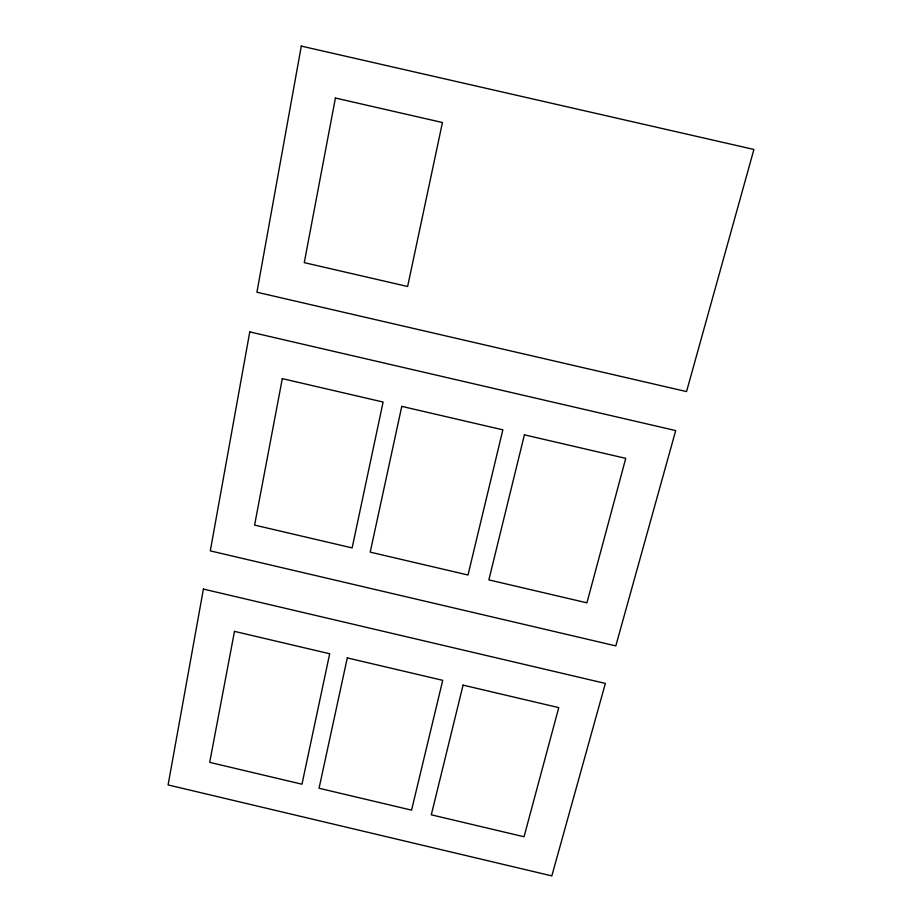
<?xml version="1.0" encoding="UTF-8"?>
<svg xmlns="http://www.w3.org/2000/svg" width="922" height="922" viewBox="0 0 922 922"><rect width="100%" height="100%" fill="white"/><g stroke="black" fill="none" stroke-linecap="round" stroke-linejoin="round"><path stroke-width="1.38" d="M203.405 589.077L168.092 784.933L551.817 875.9L605.362 683.433L203.405 589.077M249.77 331.897L210.297 550.883L615.804 645.896L675.699 430.586L249.77 331.897M301.298 46.1L256.927 292.228L686.544 391.585L753.908 149.456L301.298 46.1M234.488 631.374L209.697 762.367L301.978 784.207L329.673 653.756L234.488 631.374M282.305 378.631L254.599 525.091L352.135 547.91L383.103 402.038L282.305 378.631M335.412 98.032L304.26 262.643L407.628 286.5L442.445 122.522L335.412 98.032M347.294 657.905L319.058 788.252L411.569 810.138L442.721 680.332L347.294 657.905M401.773 406.372L370.206 552.14L468.007 575.005L502.847 429.836L401.773 406.372M463.075 685.127L431.3 814.818L524.03 836.761L558.755 707.623L463.075 685.127M524.399 434.838L488.856 579.892L586.922 602.827L625.75 458.361L524.399 434.838"/></g></svg>
